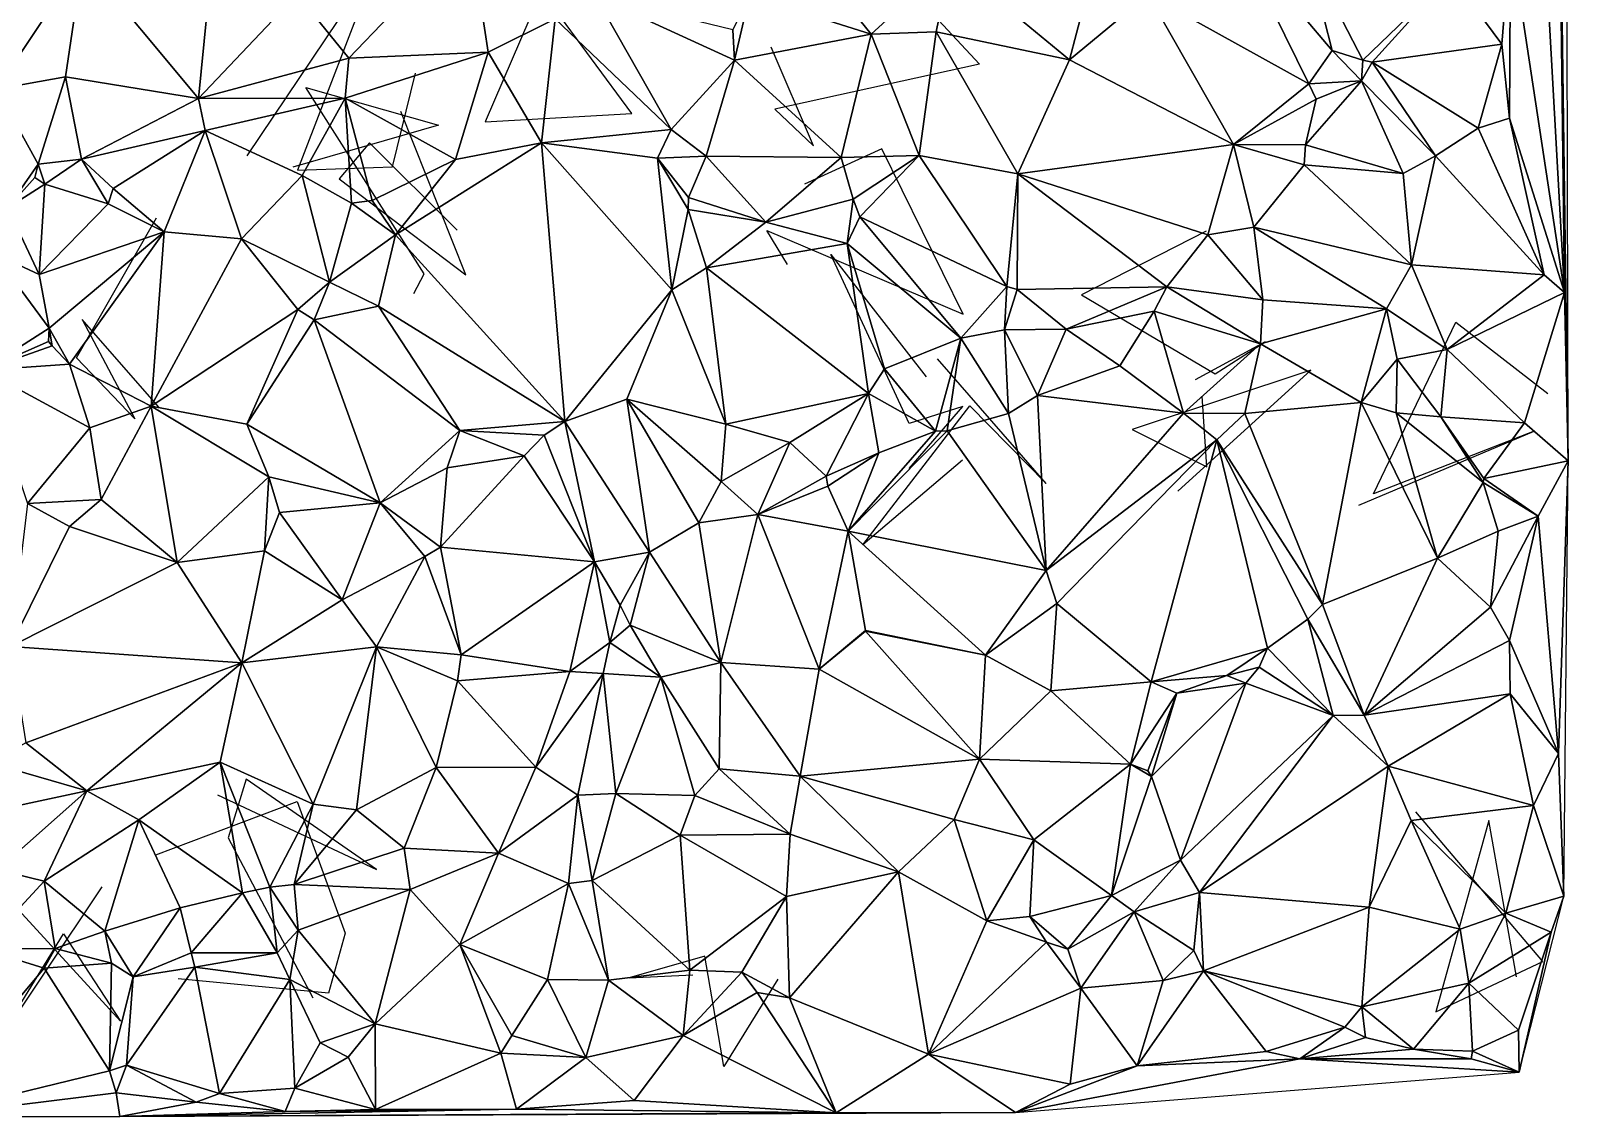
# Model space of a CAD drawing. Header units: metres. Extents: x -15.9 to 15, y -15 to 15.9.
# Drawn here: x 1.59 to 14.99, y -14.96 to -5.48 of the extents above; entities that cross this region are included whole.
import ezdxf

# ---------------------------------------------------------------- set-up
doc = ezdxf.new("R2010")
doc.units = ezdxf.units.M
doc.layers.add('CRACKS', color=1, linetype='Continuous')
doc.layers.add('STREET_MESH', color=7, linetype='Continuous')

msp = doc.modelspace()

# ---------------------------------------------------------------- linework, layer by layer
at = {"layer": 'CRACKS'}
for points in [[(6.164, -4.843, 0.1), (5.55, -6.278, 0.1), (6.828, -6.204, 0.1), (6.125, -5.251, 0.1), (5.671, -4.501, 0.1)], [(8.708, -4.534, 0.1), (9.86, -5.773, 0.1), (8.075, -6.167, 0.1), (8.413, -6.487, 0.1), (8.042, -5.624, 0.1)], [(3.472, -6.572, 0.1), (4.613, -4.875, 0.1), (3.911, -6.697, 0.1), (4.74, -6.669, 0.1), (4.94, -5.853, 0.1)], [(4.928, -7.775, 0.1), (5.016, -7.604, 0.1), (3.984, -5.976, 0.1), (5.141, -6.306, 0.1), (3.872, -6.671, 0.1)], [(5.306, -7.223, 0.1), (4.539, -6.461, 0.1), (4.277, -6.773, 0.1), (5.379, -7.611, 0.1), (4.812, -6.187, 0.1)], [(8.185, -7.52, 0.1), (8.006, -7.224, 0.1), (9.717, -7.954, 0.1), (9.007, -6.513, 0.1), (8.333, -6.82, 0.1)], [(2.704, -8.766, 0.1), (2.034, -8.001, 0.1), (2.494, -8.867, 0.1), (1.984, -8.334, 0.1), (2.683, -7.113, 0.1)], [(11.836, -7.229, 0.1), (10.75, -7.785, 0.1), (11.914, -8.474, 0.1), (12.351, -8.197, 0.1), (11.741, -8.527, 0.1)], [(9.247, -9.3, 0.1), (9.714, -8.759, 0.1), (9.246, -8.908, 0.1), (8.563, -7.435, 0.1), (9.395, -8.502, 0.1)], [(13.168, -9.62, 0.1), (14.697, -8.974, 0.1), (13.297, -9.523, 0.1), (14.013, -8.024, 0.1), (14.817, -8.647, 0.1)], [(9.711, -9.227, 0.1), (8.843, -9.968, 0.1), (9.774, -8.754, 0.1), (10.441, -9.433, 0.1), (9.494, -8.344, 0.1)], [(11.588, -9.498, 0.1), (12.749, -8.443, 0.1), (11.192, -8.961, 0.1), (11.842, -9.286, 0.1), (11.801, -8.669, 0.1)], [(3.216, -12.148, 0.1), (4.602, -12.798, 0.1), (3.464, -12.01, 0.1), (3.307, -12.522, 0.1), (4.045, -13.92, 0.1)], [(2.677, -12.671, 0.1), (3.908, -12.206, 0.1), (4.328, -13.355, 0.1), (4.184, -13.879, 0.1), (2.872, -13.752, 0.1)], [(14.544, -13.736, 0.1), (14.302, -12.373, 0.1), (13.839, -14.04, 0.1), (14.771, -13.603, 0.1), (13.666, -12.297, 0.1)], [(2.206, -12.951, 0.1), (1.198, -14.458, 0.1), (1.873, -13.36, 0.1), (2.368, -14.122, 0.1), (1.031, -12.665, 0.1)], [(8.1, -13.757, 0.1), (7.631, -14.519, 0.1), (7.464, -13.554, 0.1), (6.806, -13.745, 0.1), (7.361, -13.717, 0.1)]]:
    msp.add_polyline3d(points, dxfattribs=at)
at = {"layer": 'STREET_MESH'}
for points in [[(14.948, 10.906), (14.87, -0.318), (14.994, -9.235)], [(14.673, -2.609), (14.96, -7.765), (14.87, -0.318)], [(14.87, -0.318), (14.96, -7.765), (14.994, -9.235)], [(14.96, -7.765), (14.673, -2.609), (14.489, -4.662)], [(3.048, -6.072), (3.195, -4.599), (2.039, -4.861)], [(3.195, -4.599), (3.048, -6.072), (3.909, -5.163)], [(4.36, -5.721), (5.416, -4.619), (3.909, -5.163)], [(4.36, -5.721), (5.574, -5.668), (5.416, -4.619)], [(5.416, -4.619), (5.574, -5.668), (6.159, -5.378)], [(11.332, -5.166), (12.731, -5.946), (12.106, -4.674)], [(12.106, -4.674), (12.936, -5.653), (12.718, -4.795)], [(12.731, -5.946), (12.936, -5.653), (12.106, -4.674)], [(13.97, -4.996), (14.415, -5.599), (14.489, -4.662)], [(14.415, -5.599), (14.483, -6.246), (14.489, -4.662)], [(14.483, -6.246), (14.96, -7.765), (14.489, -4.662)], [(12.936, -5.653), (13.203, -5.739), (12.718, -4.795)], [(13.203, -5.739), (13.97, -4.996), (12.718, -4.795)], [(0.52, -5.027), (1.287, -5.991), (2.039, -4.861)], [(1.287, -5.991), (1.888, -5.885), (2.039, -4.861)], [(1.888, -5.885), (3.048, -6.072), (2.039, -4.861)], [(8.386, -4.856), (7.855, -5.174), (8.915, -5.512)], [(8.386, -4.856), (8.915, -5.512), (9.608, -4.878)], [(8.915, -5.512), (9.483, -5.49), (9.608, -4.878)], [(9.483, -5.49), (10.644, -5.736), (9.608, -4.878)], [(10.644, -5.736), (10.828, -5.034), (9.608, -4.878)], [(11.332, -5.166), (10.828, -5.034), (10.644, -5.736)], [(13.97, -4.996), (13.203, -5.739), (13.284, -5.756)], [(14.415, -5.599), (13.97, -4.996), (13.284, -5.756)], [(3.048, -6.072), (4.36, -5.721), (3.909, -5.163)], [(7.171, -6.343), (6.511, -5.181), (6.159, -5.378)], [(6.511, -5.181), (7.724, -5.739), (7.709, -5.473)], [(7.724, -5.739), (6.511, -5.181), (7.171, -6.343)], [(7.724, -5.739), (7.855, -5.174), (7.709, -5.473)], [(7.855, -5.174), (7.724, -5.739), (8.915, -5.512)], [(12.076, -6.475), (11.332, -5.166), (10.644, -5.736)], [(12.731, -5.946), (11.332, -5.166), (12.076, -6.475)], [(5.574, -5.668), (6.04, -6.459), (6.159, -5.378)], [(6.04, -6.459), (7.171, -6.343), (6.159, -5.378)], [(8.915, -5.512), (9.334, -6.57), (9.483, -5.49)], [(9.334, -6.57), (10.194, -6.729), (9.483, -5.49)], [(9.483, -5.49), (10.194, -6.729), (10.644, -5.736)], [(8.915, -5.512), (7.724, -5.739), (8.654, -6.589)], [(9.334, -6.57), (8.915, -5.512), (8.654, -6.589)], [(14.209, -6.332), (14.415, -5.599), (13.284, -5.756)], [(14.483, -6.246), (14.415, -5.599), (14.209, -6.332)], [(4.36, -5.721), (3.048, -6.072), (4.327, -6.071)], [(5.289, -6.605), (5.574, -5.668), (4.327, -6.071)], [(5.574, -5.668), (4.36, -5.721), (4.327, -6.071)], [(6.04, -6.459), (5.574, -5.668), (5.289, -6.605)], [(7.476, -6.576), (7.724, -5.739), (7.171, -6.343)], [(7.724, -5.739), (7.476, -6.576), (8.654, -6.589)], [(10.194, -6.729), (12.076, -6.475), (10.644, -5.736)], [(13.192, -5.918), (12.936, -5.653), (12.731, -5.946)], [(13.192, -5.918), (13.203, -5.739), (12.936, -5.653)], [(13.203, -5.739), (13.192, -5.918), (13.284, -5.756)], [(13.192, -5.918), (13.836, -6.573), (13.284, -5.756)], [(13.836, -6.573), (14.209, -6.332), (13.284, -5.756)], [(1.65, -6.647), (1.888, -5.885), (1.287, -5.991)], [(1.888, -5.885), (1.65, -6.647), (2.028, -6.602)], [(1.888, -5.885), (2.028, -6.602), (3.048, -6.072)], [(1.65, -6.647), (1.287, -5.991), (1.387, -7.027)], [(12.795, -6.079), (12.731, -5.946), (12.076, -6.475)], [(12.703, -6.478), (13.192, -5.918), (12.795, -6.079)], [(13.192, -5.918), (12.703, -6.478), (13.553, -6.727)], [(12.795, -6.079), (13.192, -5.918), (12.731, -5.946)], [(13.192, -5.918), (13.553, -6.727), (13.836, -6.573)], [(3.048, -6.072), (2.028, -6.602), (3.106, -6.351)], [(3.048, -6.072), (3.106, -6.351), (4.327, -6.071)], [(3.106, -6.351), (3.953, -6.745), (4.327, -6.071)], [(3.953, -6.745), (4.384, -6.985), (4.327, -6.071)], [(4.564, -6.964), (5.289, -6.605), (4.327, -6.071)], [(4.384, -6.985), (4.564, -6.964), (4.327, -6.071)], [(12.703, -6.478), (12.795, -6.079), (12.076, -6.475)], [(14.483, -6.246), (14.209, -6.332), (14.784, -7.612)], [(14.483, -6.246), (14.784, -7.612), (14.96, -7.765)], [(2.028, -6.602), (2.304, -6.859), (3.106, -6.351)], [(2.304, -6.859), (2.75, -7.237), (3.106, -6.351)], [(2.75, -7.237), (3.425, -7.298), (3.106, -6.351)], [(3.425, -7.298), (3.953, -6.745), (3.106, -6.351)], [(7.171, -6.343), (6.04, -6.459), (7.052, -6.593)], [(7.476, -6.576), (7.171, -6.343), (7.052, -6.593)], [(14.209, -6.332), (13.836, -6.573), (14.784, -7.612)], [(6.04, -6.459), (5.289, -6.605), (4.768, -7.261)], [(6.244, -8.892), (6.04, -6.459), (4.768, -7.261)], [(7.052, -6.593), (6.04, -6.459), (7.177, -7.741)], [(6.04, -6.459), (6.244, -8.892), (7.177, -7.741)], [(11.851, -7.261), (12.076, -6.475), (10.194, -6.729)], [(12.076, -6.475), (11.851, -7.261), (12.253, -7.195)], [(12.691, -6.653), (12.076, -6.475), (12.253, -7.195)], [(12.691, -6.653), (12.703, -6.478), (12.076, -6.475)], [(13.553, -6.727), (12.703, -6.478), (12.691, -6.653)], [(1.65, -6.647), (1.387, -7.027), (1.621, -6.762)], [(1.71, -6.821), (1.65, -6.647), (1.621, -6.762)], [(1.65, -6.647), (1.71, -6.821), (2.028, -6.602)], [(1.71, -6.821), (2.261, -6.992), (2.028, -6.602)], [(2.261, -6.992), (2.304, -6.859), (2.028, -6.602)], [(5.289, -6.605), (4.564, -6.964), (4.768, -7.261)], [(7.321, -6.936), (7.476, -6.576), (7.052, -6.593)], [(7.32, -7.04), (7.052, -6.593), (7.177, -7.741)], [(7.32, -7.04), (7.321, -6.936), (7.052, -6.593)], [(7.476, -6.576), (7.321, -6.936), (7.997, -7.153)], [(7.476, -6.576), (7.997, -7.153), (8.654, -6.589)], [(7.997, -7.153), (8.759, -6.95), (8.654, -6.589)], [(8.759, -6.95), (9.334, -6.57), (8.654, -6.589)], [(8.815, -7.104), (9.334, -6.57), (8.759, -6.95)], [(9.334, -6.57), (8.815, -7.104), (10.098, -7.712)], [(10.194, -6.729), (9.334, -6.57), (10.098, -7.712)], [(12.691, -6.653), (12.253, -7.195), (13.626, -7.523)], [(13.553, -6.727), (12.691, -6.653), (13.626, -7.523)], [(13.836, -6.573), (13.553, -6.727), (13.626, -7.523)], [(14.784, -7.612), (13.836, -6.573), (13.626, -7.523)], [(1.387, -7.027), (1.71, -6.821), (1.621, -6.762)], [(1.71, -6.821), (1.387, -7.027), (1.659, -7.608)], [(2.261, -6.992), (1.71, -6.821), (1.659, -7.608)], [(4.19, -7.676), (3.953, -6.745), (3.425, -7.298)], [(4.19, -7.676), (4.384, -6.985), (3.953, -6.745)], [(10.187, -7.739), (10.194, -6.729), (10.098, -7.712)], [(10.187, -7.739), (11.494, -7.716), (10.194, -6.729)], [(11.494, -7.716), (11.851, -7.261), (10.194, -6.729)], [(2.304, -6.859), (2.261, -6.992), (2.75, -7.237)], [(4.564, -6.964), (4.384, -6.985), (4.768, -7.261)], [(7.321, -6.936), (7.32, -7.04), (7.997, -7.153)], [(8.706, -7.338), (8.759, -6.95), (7.997, -7.153)], [(8.706, -7.338), (8.815, -7.104), (8.759, -6.95)], [(1.387, -7.027), (1.264, -7.426), (1.659, -7.608)], [(2.75, -7.237), (2.261, -6.992), (1.659, -7.608)], [(4.384, -6.985), (4.19, -7.676), (4.768, -7.261)], [(7.32, -7.04), (7.177, -7.741), (7.479, -7.551)], [(7.997, -7.153), (7.32, -7.04), (7.479, -7.551)], [(8.815, -7.104), (8.706, -7.338), (9.696, -8.164)], [(8.815, -7.104), (9.696, -8.164), (10.098, -7.712)], [(1.747, -8.078), (2.75, -7.237), (1.659, -7.608)], [(1.747, -8.078), (1.924, -8.392), (2.75, -7.237)], [(2.75, -7.237), (1.924, -8.392), (2.635, -8.758)], [(3.425, -7.298), (2.75, -7.237), (2.635, -8.758)], [(8.706, -7.338), (7.997, -7.153), (7.479, -7.551)], [(11.851, -7.261), (12.33, -7.828), (12.253, -7.195)], [(12.253, -7.195), (13.409, -7.907), (13.626, -7.523)], [(12.33, -7.828), (13.409, -7.907), (12.253, -7.195)], [(3.914, -7.913), (3.425, -7.298), (2.635, -8.758)], [(3.914, -7.913), (4.19, -7.676), (3.425, -7.298)], [(4.19, -7.676), (4.62, -7.884), (4.768, -7.261)], [(4.62, -7.884), (6.244, -8.892), (4.768, -7.261)], [(8.893, -8.646), (8.706, -7.338), (7.479, -7.551)], [(9.696, -8.164), (8.706, -7.338), (9.032, -8.43)], [(8.706, -7.338), (8.893, -8.646), (9.032, -8.43)], [(11.851, -7.261), (11.494, -7.716), (12.33, -7.828)], [(1.747, -8.078), (1.264, -7.426), (1.17, -8.443)], [(1.264, -7.426), (1.747, -8.078), (1.659, -7.608)], [(7.177, -7.741), (7.647, -8.913), (7.479, -7.551)], [(7.647, -8.913), (8.893, -8.646), (7.479, -7.551)], [(13.409, -7.907), (13.938, -8.263), (13.626, -7.523)], [(13.938, -8.263), (14.784, -7.612), (13.626, -7.523)], [(14.96, -7.765), (14.784, -7.612), (13.938, -8.263)], [(4.19, -7.676), (3.914, -7.913), (4.058, -8.004)], [(4.62, -7.884), (4.19, -7.676), (4.058, -8.004)], [(7.177, -7.741), (6.244, -8.892), (6.783, -8.696)], [(7.647, -8.913), (7.177, -7.741), (6.783, -8.696)], [(9.696, -8.164), (10.078, -8.092), (10.098, -7.712)], [(10.078, -8.092), (10.187, -7.739), (10.098, -7.712)], [(10.187, -7.739), (10.078, -8.092), (10.615, -8.085)], [(11.494, -7.716), (10.187, -7.739), (10.615, -8.085)], [(11.494, -7.716), (10.615, -8.085), (11.383, -7.928)], [(12.311, -8.213), (11.494, -7.716), (11.383, -7.928)], [(12.33, -7.828), (11.494, -7.716), (12.311, -8.213)], [(14.96, -7.765), (13.938, -8.263), (14.612, -8.903)], [(14.96, -7.765), (14.612, -8.903), (14.994, -9.235)], [(4.62, -7.884), (4.058, -8.004), (5.327, -8.969)], [(6.244, -8.892), (4.62, -7.884), (5.327, -8.969)], [(13.409, -7.907), (12.33, -7.828), (12.311, -8.213)], [(13.409, -7.907), (12.311, -8.213), (13.187, -8.726)], [(13.503, -8.347), (13.409, -7.907), (13.187, -8.726)], [(13.409, -7.907), (13.503, -8.347), (13.938, -8.263)], [(3.47, -8.913), (3.914, -7.913), (2.635, -8.758)], [(3.914, -7.913), (3.47, -8.913), (4.058, -8.004)], [(3.47, -8.913), (4.632, -9.599), (4.058, -8.004)], [(4.058, -8.004), (4.632, -9.599), (5.327, -8.969)], [(10.615, -8.085), (11.083, -8.406), (11.383, -7.928)], [(11.083, -8.406), (11.64, -8.817), (11.383, -7.928)], [(11.64, -8.817), (12.311, -8.213), (11.383, -7.928)], [(1.74, -8.192), (1.747, -8.078), (1.17, -8.443)], [(1.74, -8.192), (1.774, -8.232), (1.747, -8.078)], [(1.747, -8.078), (1.774, -8.232), (1.924, -8.392)], [(9.477, -8.974), (9.696, -8.164), (9.032, -8.43)], [(9.477, -8.974), (9.577, -8.972), (9.696, -8.164)], [(9.577, -8.972), (10.113, -8.821), (9.696, -8.164)], [(10.113, -8.821), (10.078, -8.092), (9.696, -8.164)], [(10.615, -8.085), (10.078, -8.092), (10.365, -8.664)], [(10.078, -8.092), (10.113, -8.821), (10.365, -8.664)], [(11.083, -8.406), (10.615, -8.085), (10.365, -8.664)], [(1.774, -8.232), (1.74, -8.192), (1.17, -8.443)], [(1.774, -8.232), (1.17, -8.443), (1.924, -8.392)], [(11.64, -8.817), (12.175, -8.82), (12.311, -8.213)], [(12.311, -8.213), (12.175, -8.82), (13.187, -8.726)], [(13.503, -8.347), (13.882, -8.851), (13.938, -8.263)], [(13.938, -8.263), (13.882, -8.851), (14.612, -8.903)], [(1.924, -8.392), (1.17, -8.443), (2.102, -8.946)], [(1.17, -8.443), (1.558, -9.606), (2.102, -8.946)], [(1.924, -8.392), (2.102, -8.946), (2.635, -8.758)], [(8.893, -8.646), (9.477, -8.974), (9.032, -8.43)], [(11.64, -8.817), (11.083, -8.406), (10.365, -8.664)], [(13.493, -8.815), (13.503, -8.347), (13.187, -8.726)], [(13.503, -8.347), (13.493, -8.815), (13.882, -8.851)], [(6.783, -8.696), (6.244, -8.892), (6.983, -10.032)], [(7.607, -9.415), (7.647, -8.913), (6.783, -8.696)], [(7.412, -9.775), (6.783, -8.696), (6.983, -10.032)], [(7.412, -9.775), (7.607, -9.415), (6.783, -8.696)], [(8.207, -9.074), (8.893, -8.646), (7.647, -8.913)], [(8.523, -9.369), (8.893, -8.646), (8.207, -9.074)], [(8.893, -8.646), (8.523, -9.369), (8.983, -9.164)], [(9.477, -8.974), (8.893, -8.646), (8.983, -9.164)], [(10.365, -8.664), (10.113, -8.821), (10.442, -10.191)], [(11.64, -8.817), (10.365, -8.664), (10.442, -10.191)], [(2.102, -8.946), (2.2, -9.57), (2.635, -8.758)], [(2.2, -9.57), (2.862, -10.122), (2.635, -8.758)], [(2.862, -10.122), (3.661, -9.375), (2.635, -8.758)], [(3.661, -9.375), (3.47, -8.913), (2.635, -8.758)], [(10.113, -8.821), (9.577, -8.972), (10.442, -10.191)], [(11.929, -9.051), (11.64, -8.817), (10.442, -10.191)], [(12.175, -8.82), (11.64, -8.817), (11.929, -9.051)], [(12.85, -10.488), (12.175, -8.82), (11.929, -9.051)], [(12.175, -8.82), (12.85, -10.488), (13.187, -8.726)], [(12.85, -10.488), (13.853, -10.084), (13.187, -8.726)], [(13.853, -10.084), (13.493, -8.815), (13.187, -8.726)], [(14.252, -9.423), (13.493, -8.815), (13.853, -10.084)], [(13.882, -8.851), (13.493, -8.815), (14.252, -9.423)], [(1.558, -9.606), (2.2, -9.57), (2.102, -8.946)], [(4.632, -9.599), (3.47, -8.913), (3.661, -9.375)], [(4.632, -9.599), (5.217, -9.294), (5.327, -8.969)], [(5.217, -9.294), (5.89, -9.191), (5.327, -8.969)], [(6.063, -9.011), (6.244, -8.892), (5.327, -8.969)], [(5.89, -9.191), (6.063, -9.011), (5.327, -8.969)], [(6.244, -8.892), (6.063, -9.011), (6.502, -10.115)], [(6.244, -8.892), (6.502, -10.115), (6.983, -10.032)], [(7.607, -9.415), (8.207, -9.074), (7.647, -8.913)], [(9.577, -8.972), (8.715, -9.849), (10.442, -10.191)], [(9.577, -8.972), (9.477, -8.974), (8.715, -9.849)], [(8.715, -9.849), (9.477, -8.974), (8.983, -9.164)], [(13.882, -8.851), (14.259, -9.388), (14.612, -8.903)], [(13.882, -8.851), (14.252, -9.423), (14.259, -9.388)], [(14.612, -8.903), (14.259, -9.388), (14.994, -9.235)], [(6.063, -9.011), (5.89, -9.191), (6.502, -10.115)], [(8.207, -9.074), (7.607, -9.415), (7.927, -9.703)], [(8.523, -9.369), (8.207, -9.074), (7.927, -9.703)], [(10.535, -10.478), (11.929, -9.051), (10.442, -10.191)], [(10.535, -10.478), (11.358, -11.162), (11.929, -9.051)], [(11.929, -9.051), (11.358, -11.162), (12.372, -10.867)], [(11.929, -9.051), (12.372, -10.867), (12.724, -10.616)], [(12.85, -10.488), (11.929, -9.051), (12.724, -10.616)], [(5.89, -9.191), (5.159, -9.986), (6.502, -10.115)], [(5.217, -9.294), (5.159, -9.986), (5.89, -9.191)], [(8.523, -9.369), (8.538, -9.456), (8.983, -9.164)], [(8.538, -9.456), (8.715, -9.849), (8.983, -9.164)], [(14.259, -9.388), (14.733, -9.717), (14.994, -9.235)], [(14.733, -9.717), (14.909, -11.786), (14.994, -9.235)], [(14.909, -11.786), (14.956, -13.033), (14.994, -9.235)], [(3.625, -10.019), (3.661, -9.375), (2.862, -10.122)], [(3.754, -9.685), (3.661, -9.375), (3.625, -10.019)], [(4.632, -9.599), (3.661, -9.375), (3.754, -9.685)], [(5.217, -9.294), (4.632, -9.599), (5.159, -9.986)], [(8.538, -9.456), (8.523, -9.369), (7.927, -9.703)], [(7.607, -9.415), (7.412, -9.775), (7.927, -9.703)], [(8.715, -9.849), (8.538, -9.456), (7.927, -9.703)], [(14.383, -9.847), (14.252, -9.423), (13.853, -10.084)], [(14.259, -9.388), (14.252, -9.423), (14.733, -9.717)], [(14.252, -9.423), (14.383, -9.847), (14.733, -9.717)], [(1.924, -9.807), (1.558, -9.606), (1.41, -10.855)], [(2.2, -9.57), (1.558, -9.606), (1.924, -9.807)], [(2.2, -9.57), (1.924, -9.807), (2.862, -10.122)], [(4.632, -9.599), (3.754, -9.685), (4.301, -10.448)], [(5.024, -10.069), (4.632, -9.599), (4.301, -10.448)], [(4.632, -9.599), (5.024, -10.069), (5.159, -9.986)], [(3.754, -9.685), (3.625, -10.019), (4.301, -10.448)], [(7.603, -10.994), (7.412, -9.775), (6.983, -10.032)], [(7.927, -9.703), (7.412, -9.775), (7.603, -10.994)], [(8.462, -11.052), (7.927, -9.703), (7.603, -10.994)], [(8.462, -11.052), (8.715, -9.849), (7.927, -9.703)], [(14.481, -10.802), (14.733, -9.717), (14.315, -10.51)], [(14.733, -9.717), (14.383, -9.847), (14.315, -10.51)], [(14.733, -9.717), (14.481, -10.802), (14.909, -11.786)], [(2.862, -10.122), (1.924, -9.807), (1.41, -10.855)], [(8.715, -9.849), (8.462, -11.052), (8.867, -10.715)], [(10.442, -10.191), (8.715, -9.849), (9.911, -10.93)], [(8.715, -9.849), (8.867, -10.715), (9.911, -10.93)], [(14.383, -9.847), (13.853, -10.084), (14.315, -10.51)], [(3.625, -10.019), (2.862, -10.122), (3.427, -10.997)], [(3.625, -10.019), (3.427, -10.997), (4.301, -10.448)], [(5.159, -9.986), (5.024, -10.069), (5.339, -10.926)], [(5.159, -9.986), (5.339, -10.926), (6.502, -10.115)], [(6.502, -10.115), (6.726, -10.493), (6.983, -10.032)], [(6.726, -10.493), (6.814, -10.667), (6.983, -10.032)], [(6.814, -10.667), (7.603, -10.994), (6.983, -10.032)], [(2.862, -10.122), (1.41, -10.855), (3.427, -10.997)], [(4.6, -10.858), (5.024, -10.069), (4.301, -10.448)], [(5.339, -10.926), (5.024, -10.069), (4.6, -10.858)], [(6.502, -10.115), (5.339, -10.926), (6.287, -11.073)], [(6.635, -10.82), (6.502, -10.115), (6.287, -11.073)], [(6.635, -10.82), (6.726, -10.493), (6.502, -10.115)], [(12.85, -10.488), (13.214, -11.454), (13.853, -10.084)], [(13.853, -10.084), (13.214, -11.454), (14.315, -10.51)], [(10.535, -10.478), (10.442, -10.191), (9.911, -10.93)], [(3.427, -10.997), (4.6, -10.858), (4.301, -10.448)], [(6.726, -10.493), (6.635, -10.82), (6.814, -10.667)], [(10.483, -11.24), (10.535, -10.478), (9.911, -10.93)], [(11.358, -11.162), (10.535, -10.478), (10.483, -11.24)], [(13.214, -11.454), (12.85, -10.488), (12.724, -10.616)], [(13.214, -11.454), (14.481, -10.802), (14.315, -10.51)], [(6.635, -10.82), (7.081, -11.122), (6.814, -10.667)], [(6.814, -10.667), (7.081, -11.122), (7.603, -10.994)], [(8.462, -11.052), (8.866, -10.721), (8.867, -10.715)], [(8.866, -10.721), (8.462, -11.052), (9.859, -11.837)], [(8.867, -10.715), (8.866, -10.721), (9.911, -10.93)], [(8.866, -10.721), (9.859, -11.837), (9.911, -10.93)], [(12.724, -10.616), (12.372, -10.867), (12.945, -11.457)], [(13.214, -11.454), (12.724, -10.616), (12.945, -11.457)], [(1.41, -10.855), (1.543, -11.695), (3.427, -10.997)], [(4.05, -12.228), (4.6, -10.858), (3.427, -10.997)], [(4.05, -12.228), (4.427, -12.279), (4.6, -10.858)], [(4.427, -12.279), (5.121, -11.908), (4.6, -10.858)], [(5.121, -11.908), (5.308, -11.154), (4.6, -10.858)], [(5.308, -11.154), (5.339, -10.926), (4.6, -10.858)], [(6.577, -11.088), (6.635, -10.82), (6.287, -11.073)], [(6.635, -10.82), (6.577, -11.088), (7.081, -11.122)], [(14.487, -11.268), (14.481, -10.802), (13.214, -11.454)], [(14.481, -10.802), (14.487, -11.268), (14.909, -11.786)], [(5.339, -10.926), (5.308, -11.154), (6.287, -11.073)], [(7.081, -11.122), (7.588, -11.921), (7.603, -10.994)], [(7.588, -11.921), (8.296, -11.986), (7.603, -10.994)], [(8.296, -11.986), (8.462, -11.052), (7.603, -10.994)], [(9.859, -11.837), (10.483, -11.24), (9.911, -10.93)], [(11.358, -11.162), (12.016, -11.106), (12.372, -10.867)], [(12.372, -10.867), (12.016, -11.106), (12.298, -11.034)], [(12.372, -10.867), (12.298, -11.034), (12.945, -11.457)], [(1.543, -11.695), (2.076, -12.114), (3.427, -10.997)], [(2.076, -12.114), (3.237, -11.862), (3.427, -10.997)], [(3.237, -11.862), (4.05, -12.228), (3.427, -10.997)], [(5.308, -11.154), (5.991, -11.907), (6.287, -11.073)], [(5.991, -11.907), (6.577, -11.088), (6.287, -11.073)], [(6.577, -11.088), (5.991, -11.907), (6.357, -12.15)], [(6.687, -12.137), (6.577, -11.088), (6.357, -12.15)], [(6.577, -11.088), (6.687, -12.137), (7.081, -11.122)], [(6.687, -12.137), (7.376, -12.154), (7.081, -11.122)], [(7.376, -12.154), (7.588, -11.921), (7.081, -11.122)], [(9.859, -11.837), (8.462, -11.052), (8.296, -11.986)], [(11.358, -11.162), (11.581, -11.26), (12.016, -11.106)], [(12.016, -11.106), (11.581, -11.26), (12.182, -11.173)], [(12.016, -11.106), (12.182, -11.173), (12.298, -11.034)], [(12.298, -11.034), (12.182, -11.173), (12.945, -11.457)], [(5.991, -11.907), (5.308, -11.154), (5.121, -11.908)], [(9.859, -11.837), (11.176, -11.879), (10.483, -11.24)], [(11.176, -11.879), (11.358, -11.162), (10.483, -11.24)], [(11.176, -11.879), (11.581, -11.26), (11.358, -11.162)], [(11.581, -11.26), (11.176, -11.879), (11.327, -11.939)], [(11.36, -11.987), (11.581, -11.26), (11.327, -11.939)], [(12.182, -11.173), (11.36, -11.987), (11.613, -12.717)], [(11.581, -11.26), (11.36, -11.987), (12.182, -11.173)], [(12.182, -11.173), (11.613, -12.717), (12.945, -11.457)], [(14.487, -11.268), (13.214, -11.454), (13.424, -11.897)], [(14.69, -12.242), (14.487, -11.268), (13.424, -11.897)], [(14.487, -11.268), (14.69, -12.242), (14.909, -11.786)], [(11.613, -12.717), (11.779, -12.999), (12.945, -11.457)], [(11.779, -12.999), (13.424, -11.897), (12.945, -11.457)], [(13.424, -11.897), (13.214, -11.454), (12.945, -11.457)], [(1.543, -11.695), (1.229, -11.869), (2.076, -12.114)], [(14.69, -12.242), (14.956, -13.033), (14.909, -11.786)], [(1.229, -11.869), (1.028, -12.338), (2.076, -12.114)], [(3.237, -11.862), (2.076, -12.114), (2.53, -12.365)], [(3.432, -13.002), (3.237, -11.862), (2.53, -12.365)], [(4.05, -12.228), (3.237, -11.862), (3.672, -12.954)], [(3.237, -11.862), (3.432, -13.002), (3.672, -12.954)], [(4.427, -12.279), (4.842, -12.613), (5.121, -11.908)], [(5.121, -11.908), (4.842, -12.613), (5.664, -12.657)], [(5.991, -11.907), (5.121, -11.908), (5.664, -12.657)], [(6.357, -12.15), (5.991, -11.907), (5.664, -12.657)], [(7.588, -11.921), (7.376, -12.154), (8.208, -12.492)], [(7.588, -11.921), (8.208, -12.492), (8.296, -11.986)], [(9.64, -12.364), (9.859, -11.837), (8.296, -11.986)], [(9.859, -11.837), (9.64, -12.364), (10.334, -12.541)], [(11.176, -11.879), (9.859, -11.837), (10.334, -12.541)], [(11.176, -11.879), (10.334, -12.541), (11.012, -13.027)], [(11.36, -11.987), (11.176, -11.879), (11.012, -13.027)], [(11.176, -11.879), (11.36, -11.987), (11.327, -11.939)], [(11.779, -12.999), (13.257, -13.127), (13.424, -11.897)], [(13.424, -11.897), (13.257, -13.127), (13.625, -12.371)], [(14.69, -12.242), (13.424, -11.897), (13.625, -12.371)], [(8.296, -11.986), (8.208, -12.492), (9.153, -12.82)], [(9.64, -12.364), (8.296, -11.986), (9.153, -12.82)], [(11.613, -12.717), (11.36, -11.987), (11.012, -13.027)], [(1.028, -12.338), (1.295, -12.803), (2.076, -12.114)], [(2.076, -12.114), (1.295, -12.803), (1.704, -12.9)], [(2.53, -12.365), (2.076, -12.114), (1.704, -12.9)], [(6.277, -12.921), (6.357, -12.15), (5.664, -12.657)], [(6.277, -12.921), (6.482, -12.896), (6.357, -12.15)], [(6.482, -12.896), (6.687, -12.137), (6.357, -12.15)], [(6.687, -12.137), (6.482, -12.896), (7.25, -12.501)], [(7.376, -12.154), (6.687, -12.137), (7.25, -12.501)], [(8.208, -12.492), (7.376, -12.154), (7.25, -12.501)], [(3.883, -12.931), (4.05, -12.228), (3.672, -12.954)], [(3.883, -12.931), (4.427, -12.279), (4.05, -12.228)], [(3.883, -12.931), (4.842, -12.613), (4.427, -12.279)], [(14.451, -13.181), (14.69, -12.242), (13.625, -12.371)], [(14.69, -12.242), (14.451, -13.181), (14.956, -13.033)], [(2.233, -13.336), (2.53, -12.365), (1.704, -12.9)], [(2.233, -13.336), (2.89, -13.134), (2.53, -12.365)], [(2.89, -13.134), (3.432, -13.002), (2.53, -12.365)], [(9.925, -13.248), (9.64, -12.364), (9.153, -12.82)], [(9.64, -12.364), (9.925, -13.248), (10.334, -12.541)], [(13.257, -13.127), (14.051, -13.319), (13.625, -12.371)], [(14.051, -13.319), (14.451, -13.181), (13.625, -12.371)], [(6.482, -12.896), (7.333, -13.677), (7.25, -12.501)], [(8.177, -13.034), (8.208, -12.492), (7.25, -12.501)], [(7.333, -13.677), (8.177, -13.034), (7.25, -12.501)], [(8.208, -12.492), (8.177, -13.034), (9.153, -12.82)], [(9.925, -13.248), (10.3, -13.208), (10.334, -12.541)], [(10.334, -12.541), (10.3, -13.208), (11.012, -13.027)], [(4.842, -12.613), (3.883, -12.931), (4.896, -12.974)], [(4.842, -12.613), (4.896, -12.974), (5.664, -12.657)], [(4.896, -12.974), (5.327, -13.452), (5.664, -12.657)], [(5.327, -13.452), (6.277, -12.921), (5.664, -12.657)], [(11.209, -13.169), (11.613, -12.717), (11.012, -13.027)], [(11.209, -13.169), (11.779, -12.999), (11.613, -12.717)], [(1.295, -12.803), (1.158, -13.492), (1.704, -12.9)], [(8.177, -13.034), (8.202, -13.92), (9.153, -12.82)], [(8.202, -13.92), (9.416, -14.411), (9.153, -12.82)], [(9.416, -14.411), (9.925, -13.248), (9.153, -12.82)], [(1.158, -13.492), (1.8, -13.488), (1.704, -12.9)], [(1.8, -13.488), (2.233, -13.336), (1.704, -12.9)], [(2.89, -13.134), (2.986, -13.526), (3.432, -13.002)], [(2.986, -13.526), (3.734, -13.525), (3.432, -13.002)], [(3.432, -13.002), (3.734, -13.525), (3.672, -12.954)], [(3.918, -13.327), (3.883, -12.931), (3.672, -12.954)], [(3.734, -13.525), (3.918, -13.327), (3.672, -12.954)], [(3.883, -12.931), (3.918, -13.327), (4.896, -12.974)], [(3.918, -13.327), (4.59, -14.146), (4.896, -12.974)], [(4.896, -12.974), (4.59, -14.146), (5.327, -13.452)], [(6.092, -13.758), (6.277, -12.921), (5.327, -13.452)], [(6.277, -12.921), (6.092, -13.758), (6.625, -13.766)], [(6.482, -12.896), (6.277, -12.921), (6.625, -13.766)], [(7.333, -13.677), (6.482, -12.896), (6.625, -13.766)], [(11.209, -13.169), (11.73, -13.505), (11.779, -12.999)], [(11.73, -13.505), (11.814, -13.682), (11.779, -12.999)], [(11.779, -12.999), (11.814, -13.682), (13.257, -13.127)], [(2.89, -13.134), (2.233, -13.336), (2.478, -13.736)], [(2.986, -13.526), (2.89, -13.134), (2.478, -13.736)], [(7.333, -13.677), (7.788, -13.694), (8.177, -13.034)], [(7.788, -13.694), (8.202, -13.92), (8.177, -13.034)], [(10.3, -13.208), (10.631, -13.493), (11.012, -13.027)], [(10.631, -13.493), (11.209, -13.169), (11.012, -13.027)], [(11.814, -13.682), (13.194, -13.996), (13.257, -13.127)], [(13.257, -13.127), (13.194, -13.996), (14.051, -13.319)], [(14.451, -13.181), (14.846, -13.345), (14.956, -13.033)], [(14.956, -13.033), (14.846, -13.345), (14.566, -14.568)], [(10.444, -13.432), (9.925, -13.248), (9.416, -14.411)], [(10.3, -13.208), (9.925, -13.248), (10.444, -13.432)], [(10.631, -13.493), (10.3, -13.208), (10.444, -13.432)], [(11.209, -13.169), (10.631, -13.493), (10.743, -13.833)], [(11.209, -13.169), (10.743, -13.833), (11.461, -13.767)], [(11.73, -13.505), (11.209, -13.169), (11.461, -13.767)], [(14.126, -13.791), (14.451, -13.181), (14.051, -13.319)], [(14.846, -13.345), (14.451, -13.181), (14.126, -13.791)], [(2.233, -13.336), (1.8, -13.488), (2.29, -13.615)], [(2.233, -13.336), (2.29, -13.615), (2.478, -13.736)], [(3.734, -13.525), (3.844, -13.76), (3.918, -13.327)], [(3.844, -13.76), (4.59, -14.146), (3.918, -13.327)], [(13.194, -13.996), (14.126, -13.791), (14.051, -13.319)], [(14.846, -13.345), (14.126, -13.791), (14.56, -14.2)], [(14.846, -13.345), (14.56, -14.2), (14.566, -14.568)], [(1.702, -13.659), (1.158, -13.492), (0.613, -14.961)], [(1.8, -13.488), (1.158, -13.492), (1.702, -13.659)], [(2.29, -13.615), (1.8, -13.488), (1.702, -13.659)], [(2.986, -13.526), (2.478, -13.736), (3.016, -13.65)], [(3.734, -13.525), (2.986, -13.526), (3.016, -13.65)], [(3.844, -13.76), (3.734, -13.525), (3.016, -13.65)], [(4.59, -14.146), (5.685, -14.401), (5.327, -13.452)], [(5.327, -13.452), (5.685, -14.401), (5.782, -14.247)], [(6.092, -13.758), (5.327, -13.452), (5.782, -14.247)], [(10.743, -13.833), (10.444, -13.432), (9.416, -14.411)], [(10.743, -13.833), (10.631, -13.493), (10.444, -13.432)], [(11.814, -13.682), (11.73, -13.505), (11.461, -13.767)], [(2.273, -14.557), (1.702, -13.659), (0.613, -14.961)], [(2.273, -14.557), (2.29, -13.615), (1.702, -13.659)], [(2.478, -13.736), (2.29, -13.615), (2.273, -14.557)], [(2.478, -13.736), (2.422, -14.506), (3.016, -13.65)], [(3.016, -13.65), (2.422, -14.506), (3.231, -14.752)], [(3.844, -13.76), (3.016, -13.65), (3.231, -14.752)], [(2.422, -14.506), (2.478, -13.736), (2.273, -14.557)], [(3.889, -14.707), (3.844, -13.76), (3.231, -14.752)], [(3.844, -13.76), (4.11, -14.311), (4.59, -14.146)], [(4.11, -14.311), (3.844, -13.76), (3.889, -14.707)], [(6.428, -14.438), (6.092, -13.758), (5.782, -14.247)], [(6.092, -13.758), (6.428, -14.438), (6.625, -13.766)], [(6.428, -14.438), (7.275, -14.248), (6.625, -13.766)], [(7.275, -14.248), (7.333, -13.677), (6.625, -13.766)], [(7.275, -14.248), (7.788, -13.694), (7.333, -13.677)], [(7.275, -14.248), (7.922, -13.873), (7.788, -13.694)], [(7.788, -13.694), (7.922, -13.873), (8.202, -13.92)], [(11.461, -13.767), (10.743, -13.833), (11.235, -14.513)], [(11.814, -13.682), (11.461, -13.767), (11.235, -14.513)], [(12.36, -14.388), (11.814, -13.682), (11.235, -14.513)], [(13.194, -13.996), (11.814, -13.682), (13.047, -14.175)], [(11.814, -13.682), (12.36, -14.388), (13.047, -14.175)], [(13.194, -13.996), (13.645, -14.366), (14.126, -13.791)], [(13.645, -14.366), (14.159, -14.385), (14.126, -13.791)], [(14.126, -13.791), (14.159, -14.385), (14.56, -14.2)], [(7.922, -13.873), (7.275, -14.248), (8.611, -14.921)], [(8.202, -13.92), (7.922, -13.873), (8.611, -14.921)], [(9.416, -14.411), (8.202, -13.92), (8.611, -14.921)], [(10.743, -13.833), (9.416, -14.411), (10.649, -14.672)], [(10.743, -13.833), (10.649, -14.672), (11.235, -14.513)], [(13.225, -14.266), (13.194, -13.996), (13.047, -14.175)], [(13.194, -13.996), (13.225, -14.266), (13.645, -14.366)], [(4.11, -14.311), (4.355, -14.435), (4.59, -14.146)], [(4.59, -14.146), (4.355, -14.435), (4.592, -14.892)], [(5.685, -14.401), (4.59, -14.146), (4.592, -14.892)], [(12.36, -14.388), (12.653, -14.45), (13.047, -14.175)], [(12.653, -14.45), (13.225, -14.266), (13.047, -14.175)], [(14.56, -14.2), (14.159, -14.385), (14.566, -14.568)], [(4.355, -14.435), (4.11, -14.311), (3.889, -14.707)], [(5.685, -14.401), (6.428, -14.438), (5.782, -14.247)], [(7.275, -14.248), (6.428, -14.438), (6.847, -14.815)], [(7.275, -14.248), (6.847, -14.815), (8.611, -14.921)], [(13.645, -14.366), (13.225, -14.266), (12.653, -14.45)], [(4.355, -14.435), (3.889, -14.707), (4.592, -14.892)], [(5.822, -14.889), (5.685, -14.401), (4.592, -14.892)], [(6.428, -14.438), (5.685, -14.401), (5.822, -14.889)], [(6.847, -14.815), (6.428, -14.438), (5.822, -14.889)], [(9.416, -14.411), (8.611, -14.921), (10.175, -14.92)], [(10.649, -14.672), (9.416, -14.411), (10.175, -14.92)], [(12.653, -14.45), (10.175, -14.92), (14.566, -14.568)], [(12.653, -14.45), (11.235, -14.513), (10.175, -14.92)], [(12.653, -14.45), (12.36, -14.388), (11.235, -14.513)], [(13.645, -14.366), (12.653, -14.45), (14.146, -14.452)], [(14.146, -14.452), (12.653, -14.45), (14.566, -14.568)], [(14.159, -14.385), (13.645, -14.366), (14.146, -14.452)], [(14.159, -14.385), (14.146, -14.452), (14.566, -14.568)], [(2.332, -14.748), (2.273, -14.557), (0.613, -14.961)], [(2.332, -14.748), (2.422, -14.506), (2.273, -14.557)], [(3.029, -14.829), (2.422, -14.506), (2.332, -14.748)], [(2.422, -14.506), (3.029, -14.829), (3.231, -14.752)], [(11.235, -14.513), (10.649, -14.672), (10.175, -14.92)], [(2.332, -14.748), (0.613, -14.961), (2.364, -14.953)], [(3.029, -14.829), (2.332, -14.748), (2.364, -14.953)], [(3.805, -14.909), (3.889, -14.707), (3.231, -14.752)], [(3.889, -14.707), (3.805, -14.909), (4.592, -14.892)], [(3.805, -14.909), (3.029, -14.829), (2.364, -14.953)], [(3.029, -14.829), (3.805, -14.909), (3.231, -14.752)], [(6.847, -14.815), (5.822, -14.889), (8.611, -14.921)], [(2.364, -14.953), (0.613, -14.961), (10.175, -14.92)], [(5.822, -14.889), (2.364, -14.953), (8.611, -14.921)], [(5.822, -14.889), (3.805, -14.909), (2.364, -14.953)], [(8.611, -14.921), (2.364, -14.953), (10.175, -14.92)], [(3.805, -14.909), (5.822, -14.889), (4.592, -14.892)]]:
    msp.add_3dface(points, dxfattribs=at)

doc.saveas('drawing.dxf')
